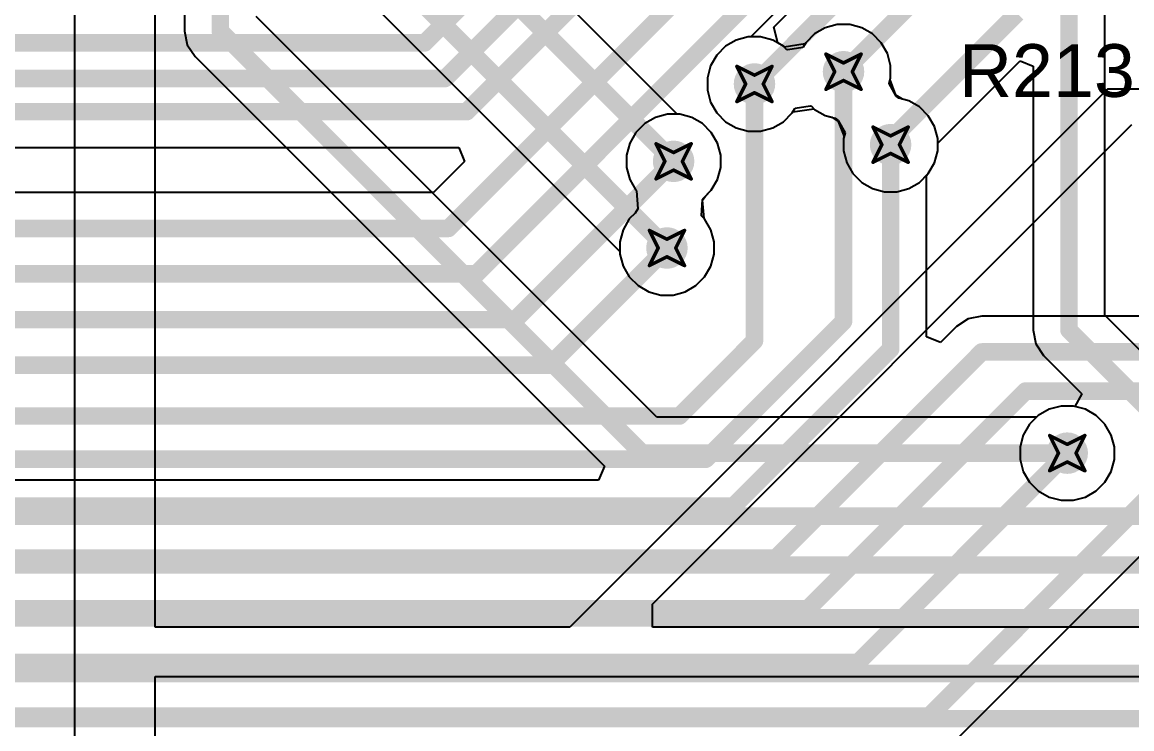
# Model space of a CAD drawing. Header units: inches. Extents: x -36 to 349, y -11 to 240.
# Drawn here: x 59.33 to 75.36, y 47.05 to 57.26 of the extents above; entities that cross this region are included whole.
import ezdxf

# ---------------------------------------------------------------- set-up
doc = ezdxf.new("R2010")
doc.units = ezdxf.units.IN
for name, color, linetype in [('Bottom Layer', 5, 'Continuous'), ('Drill Drawing', 1, 'Continuous'), ('Layer 1', 16, 'Continuous'), ('Layer 2', 76, 'Continuous'), ('Top Layer', 1, 'Continuous'), ('Top Overlay', 2, 'Continuous'), ('Via Holes', 16, 'Continuous')]:
    doc.layers.add(name, color=color, linetype=linetype)
doc.styles.add('Arial', font='', dxfattribs={"height": 0.2})
doc.styles.get('Arial').set_extended_font_data('Arial')

msp = doc.modelspace()

# ---------------------------------------------------------------- hatches: boundary and pattern name
at = {"layer": 'Bottom Layer'}
h = msp.add_hatch(color=5, dxfattribs=at)
edge = h.paths.add_edge_path()
edge.add_arc((71.197, 56.54), 0.3, 0, 360)
h = msp.add_hatch(color=5, dxfattribs=at)
edge = h.paths.add_edge_path()
edge.add_arc((69.91, 56.363), 0.3, 0, 360)
h = msp.add_hatch(color=5, dxfattribs=at)
edge = h.paths.add_edge_path()
edge.add_arc((71.878, 55.486), 0.3, 0, 360)
h = msp.add_hatch(color=5, dxfattribs=at)
edge = h.paths.add_edge_path()
edge.add_arc((68.741, 55.245), 0.3, 0, 360)
h = msp.add_hatch(color=5, dxfattribs=at)
edge = h.paths.add_edge_path()
edge.add_arc((68.645, 53.993), 0.3, 0, 360)
h = msp.add_hatch(color=5, dxfattribs=at)
edge = h.paths.add_edge_path()
edge.add_arc((74.431, 51.029), 0.3, 0, 360)
at = {"layer": 'Layer 1'}
h = msp.add_hatch(color=16, dxfattribs=at)
edge = h.paths.add_edge_path()
edge.add_arc((71.197, 56.54), 0.3, 0, 360)
h = msp.add_hatch(color=16, dxfattribs=at)
edge = h.paths.add_edge_path()
edge.add_arc((69.91, 56.363), 0.3, 0, 360)
h = msp.add_hatch(color=16, dxfattribs=at)
edge = h.paths.add_edge_path()
edge.add_arc((71.878, 55.486), 0.3, 0, 360)
h = msp.add_hatch(color=16, dxfattribs=at)
edge = h.paths.add_edge_path()
edge.add_arc((68.741, 55.245), 0.3, 0, 360)
h = msp.add_hatch(color=16, dxfattribs=at)
edge = h.paths.add_edge_path()
edge.add_arc((68.645, 53.993), 0.3, 0, 360)
h = msp.add_hatch(color=16, dxfattribs=at)
edge = h.paths.add_edge_path()
edge.add_arc((74.431, 51.029), 0.3, 0, 360)
at = {"layer": 'Layer 2'}
h = msp.add_hatch(color=76, dxfattribs=at)
edge = h.paths.add_edge_path()
edge.add_arc((71.197, 56.54), 0.3, 0, 360)
h = msp.add_hatch(color=76, dxfattribs=at)
edge = h.paths.add_edge_path()
edge.add_arc((69.91, 56.363), 0.3, 0, 360)
h = msp.add_hatch(color=76, dxfattribs=at)
edge = h.paths.add_edge_path()
edge.add_arc((71.878, 55.486), 0.3, 0, 360)
h = msp.add_hatch(color=76, dxfattribs=at)
edge = h.paths.add_edge_path()
edge.add_arc((68.741, 55.245), 0.3, 0, 360)
h = msp.add_hatch(color=76, dxfattribs=at)
edge = h.paths.add_edge_path()
edge.add_arc((68.645, 53.993), 0.3, 0, 360)
h = msp.add_hatch(color=76, dxfattribs=at)
edge = h.paths.add_edge_path()
edge.add_arc((74.431, 51.029), 0.3, 0, 360)
at = {"layer": 'Top Layer'}
h = msp.add_hatch(color=1, dxfattribs=at)
edge = h.paths.add_edge_path()
edge.add_arc((71.197, 56.54), 0.3, 0, 360)
h = msp.add_hatch(color=1, dxfattribs=at)
edge = h.paths.add_edge_path()
edge.add_arc((69.91, 56.363), 0.3, 0, 360)
h = msp.add_hatch(color=1, dxfattribs=at)
edge = h.paths.add_edge_path()
edge.add_arc((71.878, 55.486), 0.3, 0, 360)
h = msp.add_hatch(color=1, dxfattribs=at)
edge = h.paths.add_edge_path()
edge.add_arc((68.741, 55.245), 0.3, 0, 360)
h = msp.add_hatch(color=1, dxfattribs=at)
edge = h.paths.add_edge_path()
edge.add_arc((68.645, 53.993), 0.3, 0, 360)
h = msp.add_hatch(color=1, dxfattribs=at)
edge = h.paths.add_edge_path()
edge.add_arc((74.431, 51.029), 0.3, 0, 360)
at = {"layer": 'Via Holes'}
h = msp.add_hatch(color=7, dxfattribs=at)
edge = h.paths.add_edge_path()
edge.add_arc((71.197, 56.54), 0.15, 0, 360)
h = msp.add_hatch(color=7, dxfattribs=at)
edge = h.paths.add_edge_path()
edge.add_arc((69.91, 56.363), 0.15, 0, 360)
h = msp.add_hatch(color=7, dxfattribs=at)
edge = h.paths.add_edge_path()
edge.add_arc((71.878, 55.486), 0.15, 0, 360)
h = msp.add_hatch(color=7, dxfattribs=at)
edge = h.paths.add_edge_path()
edge.add_arc((68.741, 55.245), 0.15, 0, 360)
h = msp.add_hatch(color=7, dxfattribs=at)
edge = h.paths.add_edge_path()
edge.add_arc((68.645, 53.993), 0.15, 0, 360)
h = msp.add_hatch(color=7, dxfattribs=at)
edge = h.paths.add_edge_path()
edge.add_arc((74.431, 51.029), 0.15, 0, 360)

# ---------------------------------------------------------------- linework, layer by layer
at = {"layer": 'Bottom Layer'}
for p, q in [((74.974, 53.021), (74.974, 62.047)), ((61.671, 60.872), (61.671, 57.126)), ((68.793, 55.926), (65.72, 58.999)), ((64.251, 57.655), (67.964, 53.942)), ((70.287, 57.472), (69.858, 57.044)), ((68.501, 51.547), (62.707, 57.34)), ((61.671, 57.126), (61.71, 56.927)), ((69.647, 56.997), (69.492, 56.908)), ((69.82, 57.044), (69.647, 56.997)), ((69.858, 57.044), (69.82, 57.044)), ((61.71, 56.927), (61.823, 56.759)), ((69.365, 56.781), (69.275, 56.625)), ((69.492, 56.908), (69.365, 56.781)), ((61.823, 56.759), (67.741, 50.841)), ((69.275, 56.625), (69.229, 56.452)), ((72.559, 55.506), (73.751, 56.698)), ((73.751, 56.698), (73.938, 56.62)), ((73.938, 56.62), (73.938, 52.807)), ((69.229, 56.452), (69.229, 56.273)), ((69.229, 56.273), (69.275, 56.1)), ((69.275, 56.1), (69.365, 55.944)), ((70.455, 55.944), (70.492, 56.009)), ((70.492, 56.009), (70.499, 56.014)), ((70.499, 56.014), (70.715, 56.046)), ((70.715, 56.046), (70.735, 56.04)), ((70.735, 56.04), (70.779, 55.995)), ((70.779, 55.995), (70.934, 55.906)), ((68.831, 55.926), (68.793, 55.926)), ((69.004, 55.88), (68.831, 55.926)), ((69.16, 55.79), (69.004, 55.88)), ((69.365, 55.944), (69.492, 55.818)), ((69.492, 55.818), (69.647, 55.728)), ((70.173, 55.728), (70.328, 55.818)), ((70.328, 55.818), (70.455, 55.944)), ((70.934, 55.906), (71.078, 55.867)), ((71.078, 55.867), (71.119, 55.837)), ((71.119, 55.837), (71.219, 55.656)), ((69.286, 55.663), (69.16, 55.79)), ((69.376, 55.508), (69.286, 55.663)), ((69.647, 55.728), (69.82, 55.682)), ((69.82, 55.682), (69.999, 55.682)), ((69.999, 55.682), (70.173, 55.728)), ((71.219, 55.656), (71.197, 55.575)), ((69.422, 55.335), (69.376, 55.508)), ((71.197, 55.575), (71.197, 55.396)), ((72.559, 55.396), (72.559, 55.506)), ((71.197, 55.396), (71.243, 55.223)), ((72.513, 55.223), (72.559, 55.396)), ((69.422, 55.155), (69.422, 55.335)), ((71.243, 55.223), (71.333, 55.068)), ((72.423, 55.068), (72.513, 55.223)), ((69.376, 54.982), (69.422, 55.155)), ((71.333, 55.068), (71.46, 54.941)), ((72.296, 54.941), (72.423, 55.068)), ((69.286, 54.827), (69.376, 54.982)), ((71.46, 54.941), (71.615, 54.851)), ((72.141, 54.851), (72.296, 54.941)), ((69.145, 54.457), (69.159, 54.694)), ((69.159, 54.694), (69.169, 54.709)), ((69.169, 54.709), (69.286, 54.827)), ((71.615, 54.851), (71.788, 54.805)), ((71.788, 54.805), (71.968, 54.805)), ((71.968, 54.805), (72.141, 54.851)), ((69.19, 54.412), (69.145, 54.457)), ((69.28, 54.256), (69.19, 54.412)), ((69.326, 54.083), (69.28, 54.256)), ((69.326, 53.904), (69.326, 54.083)), ((67.964, 53.942), (67.964, 53.904)), ((67.964, 53.904), (68.011, 53.731)), ((69.28, 53.731), (69.326, 53.904)), ((68.011, 53.731), (68.1, 53.575)), ((68.1, 53.575), (68.227, 53.449)), ((69.064, 53.449), (69.19, 53.575)), ((69.19, 53.575), (69.28, 53.731)), ((68.227, 53.449), (68.383, 53.359)), ((68.908, 53.359), (69.064, 53.449)), ((68.383, 53.359), (68.556, 53.312)), ((68.556, 53.312), (68.735, 53.312)), ((68.735, 53.312), (68.908, 53.359)), ((76.286, 51.71), (74.974, 53.021)), ((73.938, 52.807), (73.978, 52.608)), ((73.978, 52.608), (74.09, 52.44)), ((74.09, 52.44), (74.644, 51.887)), ((74.644, 51.887), (74.539, 51.705)), ((74.168, 51.663), (74.013, 51.574)), ((74.341, 51.71), (74.168, 51.663)), ((74.521, 51.71), (74.341, 51.71)), ((74.539, 51.705), (74.521, 51.71)), ((73.986, 51.547), (68.501, 51.547)), ((74.013, 51.574), (73.986, 51.547)), ((67.741, 50.841), (67.657, 50.638)), ((67.657, 50.638), (40.328, 50.638))]:
    msp.add_line(p, q, dxfattribs=at)
for points in [[(62.189, 57.126, 0.254, 0.254, 0), (62.189, 72.963, 0.254, 0.254, 0)], [(74.456, 52.807, 0.254, 0.254, 0), (74.456, 62.262, 0.254, 0.254, 0)], [(65.202, 58.785, 0.254, 0.254, 0), (68.741, 55.245, 0.254, 0.254, 0)], [(69.91, 56.363, 0.254, 0.254, 0), (72.246, 58.699, 0.254, 0.254, 0)], [(71.197, 56.54, 0.254, 0.254, 0), (72.969, 58.312, 0.254, 0.254, 0)], [(64.617, 58.021, 0.254, 0.254, 0), (68.645, 53.993, 0.254, 0.254, 0)], [(71.878, 55.557, 0.254, 0.254, 0), (73.706, 57.385, 0.254, 0.254, 0)], [(62.189, 57.126, 0.254, 0.254, 0), (68.286, 51.029, 0.254, 0.254, 0)], [(71.878, 55.486, 0.254, 0.254, 0), (71.878, 55.557, 0.254, 0.254, 0)], [(74.456, 52.807, 0.254, 0.254, 0), (76.234, 51.029, 0.254, 0.254, 0)], [(68.286, 51.029, 0.254, 0.254, 0), (74.431, 51.029, 0.254, 0.254, 0)], [(40.113, 50.12, 0.254, 0.254, 0), (127.497, 50.12, 0.254, 0.254, 0)], [(39.724, 49.413, 0.254, 0.254, 0), (127.79, 49.413, 0.254, 0.254, 0)], [(39.501, 48.651, 0.254, 0.254, 0), (128.105, 48.651, 0.254, 0.254, 0)], [(33.49, 47.844, 0.254, 0.254, 0), (146.287, 47.844, 0.254, 0.254, 0)], [(33.348, 47.192, 0.254, 0.254, 0), (156.727, 47.192, 0.254, 0.254, 0)]]:
    msp.add_lwpolyline(points, format="xyseb", dxfattribs=at)
for points in [[(62.126, 57.126, 0.127, 0.127, 1), (62.253, 57.126, 0.127, 0.127, 1)], [(62.126, 57.126, 0.127, 0.127, 1), (62.253, 57.126, 0.127, 0.127, 1)], [(71.134, 56.54, 0.127, 0.127, 1), (71.261, 56.54, 0.127, 0.127, 1)], [(69.846, 56.363, 0.127, 0.127, 1), (69.973, 56.363, 0.127, 0.127, 1)], [(71.815, 55.557, 0.127, 0.127, 1), (71.942, 55.557, 0.127, 0.127, 1)], [(71.815, 55.557, 0.127, 0.127, 1), (71.942, 55.557, 0.127, 0.127, 1)], [(71.815, 55.486, 0.127, 0.127, 1), (71.942, 55.486, 0.127, 0.127, 1)], [(68.678, 55.245, 0.127, 0.127, 1), (68.805, 55.245, 0.127, 0.127, 1)], [(68.582, 53.993, 0.127, 0.127, 1), (68.709, 53.993, 0.127, 0.127, 1)], [(74.393, 52.807, 0.127, 0.127, 1), (74.52, 52.807, 0.127, 0.127, 1)], [(74.393, 52.807, 0.127, 0.127, 1), (74.52, 52.807, 0.127, 0.127, 1)], [(68.223, 51.029, 0.127, 0.127, 1), (68.35, 51.029, 0.127, 0.127, 1)], [(68.223, 51.029, 0.127, 0.127, 1), (68.35, 51.029, 0.127, 0.127, 1)], [(74.367, 51.029, 0.127, 0.127, 1), (74.494, 51.029, 0.127, 0.127, 1)]]:
    msp.add_lwpolyline(points, format="xyseb", close=True, dxfattribs=at)
at = {"layer": 'Drill Drawing'}
for points in [[(70.943, 56.794, 0.0508, 0.0508, 0), (71.197, 56.667, 0.0508, 0.0508, 0)], [(70.943, 56.794, 0.0508, 0.0508, 0), (71.07, 56.54, 0.0508, 0.0508, 0)], [(71.197, 56.667, 0.0508, 0.0508, 0), (71.451, 56.794, 0.0508, 0.0508, 0)], [(71.324, 56.54, 0.0508, 0.0508, 0), (71.451, 56.794, 0.0508, 0.0508, 0)], [(69.656, 56.617, 0.0508, 0.0508, 0), (69.91, 56.49, 0.0508, 0.0508, 0)], [(69.656, 56.617, 0.0508, 0.0508, 0), (69.783, 56.363, 0.0508, 0.0508, 0)], [(69.91, 56.49, 0.0508, 0.0508, 0), (70.164, 56.617, 0.0508, 0.0508, 0)], [(70.037, 56.363, 0.0508, 0.0508, 0), (70.164, 56.617, 0.0508, 0.0508, 0)], [(70.943, 56.286, 0.0508, 0.0508, 0), (71.07, 56.54, 0.0508, 0.0508, 0)], [(71.324, 56.54, 0.0508, 0.0508, 0), (71.451, 56.286, 0.0508, 0.0508, 0)], [(69.656, 56.109, 0.0508, 0.0508, 0), (69.783, 56.363, 0.0508, 0.0508, 0)], [(70.037, 56.363, 0.0508, 0.0508, 0), (70.164, 56.109, 0.0508, 0.0508, 0)], [(70.943, 56.286, 0.0508, 0.0508, 0), (71.197, 56.413, 0.0508, 0.0508, 0)], [(71.197, 56.413, 0.0508, 0.0508, 0), (71.451, 56.286, 0.0508, 0.0508, 0)], [(69.656, 56.109, 0.0508, 0.0508, 0), (69.91, 56.236, 0.0508, 0.0508, 0)], [(69.91, 56.236, 0.0508, 0.0508, 0), (70.164, 56.109, 0.0508, 0.0508, 0)], [(71.624, 55.74, 0.0508, 0.0508, 0), (71.878, 55.613, 0.0508, 0.0508, 0)], [(71.624, 55.74, 0.0508, 0.0508, 0), (71.751, 55.486, 0.0508, 0.0508, 0)], [(71.878, 55.613, 0.0508, 0.0508, 0), (72.132, 55.74, 0.0508, 0.0508, 0)], [(72.005, 55.486, 0.0508, 0.0508, 0), (72.132, 55.74, 0.0508, 0.0508, 0)], [(68.487, 55.499, 0.0508, 0.0508, 0), (68.741, 55.372, 0.0508, 0.0508, 0)], [(68.487, 55.499, 0.0508, 0.0508, 0), (68.614, 55.245, 0.0508, 0.0508, 0)], [(68.741, 55.372, 0.0508, 0.0508, 0), (68.995, 55.499, 0.0508, 0.0508, 0)], [(68.868, 55.245, 0.0508, 0.0508, 0), (68.995, 55.499, 0.0508, 0.0508, 0)], [(71.624, 55.232, 0.0508, 0.0508, 0), (71.751, 55.486, 0.0508, 0.0508, 0)], [(72.005, 55.486, 0.0508, 0.0508, 0), (72.132, 55.232, 0.0508, 0.0508, 0)], [(71.624, 55.232, 0.0508, 0.0508, 0), (71.878, 55.359, 0.0508, 0.0508, 0)], [(71.878, 55.359, 0.0508, 0.0508, 0), (72.132, 55.232, 0.0508, 0.0508, 0)], [(68.487, 54.991, 0.0508, 0.0508, 0), (68.614, 55.245, 0.0508, 0.0508, 0)], [(68.868, 55.245, 0.0508, 0.0508, 0), (68.995, 54.991, 0.0508, 0.0508, 0)], [(68.487, 54.991, 0.0508, 0.0508, 0), (68.741, 55.118, 0.0508, 0.0508, 0)], [(68.741, 55.118, 0.0508, 0.0508, 0), (68.995, 54.991, 0.0508, 0.0508, 0)], [(68.391, 54.247, 0.0508, 0.0508, 0), (68.645, 54.12, 0.0508, 0.0508, 0)], [(68.391, 54.247, 0.0508, 0.0508, 0), (68.518, 53.993, 0.0508, 0.0508, 0)], [(68.645, 54.12, 0.0508, 0.0508, 0), (68.899, 54.247, 0.0508, 0.0508, 0)], [(68.772, 53.993, 0.0508, 0.0508, 0), (68.899, 54.247, 0.0508, 0.0508, 0)], [(68.391, 53.739, 0.0508, 0.0508, 0), (68.518, 53.993, 0.0508, 0.0508, 0)], [(68.391, 53.739, 0.0508, 0.0508, 0), (68.645, 53.866, 0.0508, 0.0508, 0)], [(68.645, 53.866, 0.0508, 0.0508, 0), (68.899, 53.739, 0.0508, 0.0508, 0)], [(68.772, 53.993, 0.0508, 0.0508, 0), (68.899, 53.739, 0.0508, 0.0508, 0)], [(74.177, 51.283, 0.0508, 0.0508, 0), (74.431, 51.156, 0.0508, 0.0508, 0)], [(74.177, 51.283, 0.0508, 0.0508, 0), (74.304, 51.029, 0.0508, 0.0508, 0)], [(74.431, 51.156, 0.0508, 0.0508, 0), (74.685, 51.283, 0.0508, 0.0508, 0)], [(74.558, 51.029, 0.0508, 0.0508, 0), (74.685, 51.283, 0.0508, 0.0508, 0)], [(74.177, 50.775, 0.0508, 0.0508, 0), (74.304, 51.029, 0.0508, 0.0508, 0)], [(74.558, 51.029, 0.0508, 0.0508, 0), (74.685, 50.775, 0.0508, 0.0508, 0)], [(74.177, 50.775, 0.0508, 0.0508, 0), (74.431, 50.902, 0.0508, 0.0508, 0)], [(74.431, 50.902, 0.0508, 0.0508, 0), (74.685, 50.775, 0.0508, 0.0508, 0)]]:
    msp.add_lwpolyline(points, format="xyseb", dxfattribs=at)
for points in [[(70.93, 56.794, 0.0254, 0.0254, 1), (70.956, 56.794, 0.0254, 0.0254, 1)], [(70.93, 56.794, 0.0254, 0.0254, 1), (70.956, 56.794, 0.0254, 0.0254, 1)], [(71.438, 56.794, 0.0254, 0.0254, 1), (71.464, 56.794, 0.0254, 0.0254, 1)], [(71.438, 56.794, 0.0254, 0.0254, 1), (71.464, 56.794, 0.0254, 0.0254, 1)], [(69.643, 56.617, 0.0254, 0.0254, 1), (69.668, 56.617, 0.0254, 0.0254, 1)], [(69.643, 56.617, 0.0254, 0.0254, 1), (69.668, 56.617, 0.0254, 0.0254, 1)], [(70.151, 56.617, 0.0254, 0.0254, 1), (70.176, 56.617, 0.0254, 0.0254, 1)], [(70.151, 56.617, 0.0254, 0.0254, 1), (70.176, 56.617, 0.0254, 0.0254, 1)], [(71.184, 56.667, 0.0254, 0.0254, 1), (71.21, 56.667, 0.0254, 0.0254, 1)], [(71.184, 56.667, 0.0254, 0.0254, 1), (71.21, 56.667, 0.0254, 0.0254, 1)], [(69.897, 56.49, 0.0254, 0.0254, 1), (69.922, 56.49, 0.0254, 0.0254, 1)], [(69.897, 56.49, 0.0254, 0.0254, 1), (69.922, 56.49, 0.0254, 0.0254, 1)], [(71.057, 56.54, 0.0254, 0.0254, 1), (71.083, 56.54, 0.0254, 0.0254, 1)], [(71.057, 56.54, 0.0254, 0.0254, 1), (71.083, 56.54, 0.0254, 0.0254, 1)], [(71.311, 56.54, 0.0254, 0.0254, 1), (71.337, 56.54, 0.0254, 0.0254, 1)], [(71.311, 56.54, 0.0254, 0.0254, 1), (71.337, 56.54, 0.0254, 0.0254, 1)], [(69.77, 56.363, 0.0254, 0.0254, 1), (69.795, 56.363, 0.0254, 0.0254, 1)], [(69.77, 56.363, 0.0254, 0.0254, 1), (69.795, 56.363, 0.0254, 0.0254, 1)], [(70.024, 56.363, 0.0254, 0.0254, 1), (70.049, 56.363, 0.0254, 0.0254, 1)], [(70.024, 56.363, 0.0254, 0.0254, 1), (70.049, 56.363, 0.0254, 0.0254, 1)], [(70.93, 56.286, 0.0254, 0.0254, 1), (70.956, 56.286, 0.0254, 0.0254, 1)], [(70.93, 56.286, 0.0254, 0.0254, 1), (70.956, 56.286, 0.0254, 0.0254, 1)], [(71.184, 56.413, 0.0254, 0.0254, 1), (71.21, 56.413, 0.0254, 0.0254, 1)], [(71.184, 56.413, 0.0254, 0.0254, 1), (71.21, 56.413, 0.0254, 0.0254, 1)], [(71.438, 56.286, 0.0254, 0.0254, 1), (71.464, 56.286, 0.0254, 0.0254, 1)], [(71.438, 56.286, 0.0254, 0.0254, 1), (71.464, 56.286, 0.0254, 0.0254, 1)], [(69.897, 56.236, 0.0254, 0.0254, 1), (69.922, 56.236, 0.0254, 0.0254, 1)], [(69.897, 56.236, 0.0254, 0.0254, 1), (69.922, 56.236, 0.0254, 0.0254, 1)], [(69.643, 56.109, 0.0254, 0.0254, 1), (69.668, 56.109, 0.0254, 0.0254, 1)], [(69.643, 56.109, 0.0254, 0.0254, 1), (69.668, 56.109, 0.0254, 0.0254, 1)], [(70.151, 56.109, 0.0254, 0.0254, 1), (70.176, 56.109, 0.0254, 0.0254, 1)], [(70.151, 56.109, 0.0254, 0.0254, 1), (70.176, 56.109, 0.0254, 0.0254, 1)], [(71.611, 55.74, 0.0254, 0.0254, 1), (71.637, 55.74, 0.0254, 0.0254, 1)], [(71.611, 55.74, 0.0254, 0.0254, 1), (71.637, 55.74, 0.0254, 0.0254, 1)], [(72.119, 55.74, 0.0254, 0.0254, 1), (72.145, 55.74, 0.0254, 0.0254, 1)], [(72.119, 55.74, 0.0254, 0.0254, 1), (72.145, 55.74, 0.0254, 0.0254, 1)], [(68.475, 55.499, 0.0254, 0.0254, 1), (68.5, 55.499, 0.0254, 0.0254, 1)], [(68.475, 55.499, 0.0254, 0.0254, 1), (68.5, 55.499, 0.0254, 0.0254, 1)], [(68.983, 55.499, 0.0254, 0.0254, 1), (69.008, 55.499, 0.0254, 0.0254, 1)], [(68.983, 55.499, 0.0254, 0.0254, 1), (69.008, 55.499, 0.0254, 0.0254, 1)], [(71.738, 55.486, 0.0254, 0.0254, 1), (71.764, 55.486, 0.0254, 0.0254, 1)], [(71.738, 55.486, 0.0254, 0.0254, 1), (71.764, 55.486, 0.0254, 0.0254, 1)], [(71.865, 55.613, 0.0254, 0.0254, 1), (71.891, 55.613, 0.0254, 0.0254, 1)], [(71.865, 55.613, 0.0254, 0.0254, 1), (71.891, 55.613, 0.0254, 0.0254, 1)], [(71.992, 55.486, 0.0254, 0.0254, 1), (72.018, 55.486, 0.0254, 0.0254, 1)], [(71.992, 55.486, 0.0254, 0.0254, 1), (72.018, 55.486, 0.0254, 0.0254, 1)], [(68.729, 55.372, 0.0254, 0.0254, 1), (68.754, 55.372, 0.0254, 0.0254, 1)], [(68.729, 55.372, 0.0254, 0.0254, 1), (68.754, 55.372, 0.0254, 0.0254, 1)], [(71.865, 55.359, 0.0254, 0.0254, 1), (71.891, 55.359, 0.0254, 0.0254, 1)], [(71.865, 55.359, 0.0254, 0.0254, 1), (71.891, 55.359, 0.0254, 0.0254, 1)], [(68.602, 55.245, 0.0254, 0.0254, 1), (68.627, 55.245, 0.0254, 0.0254, 1)], [(68.602, 55.245, 0.0254, 0.0254, 1), (68.627, 55.245, 0.0254, 0.0254, 1)], [(68.856, 55.245, 0.0254, 0.0254, 1), (68.881, 55.245, 0.0254, 0.0254, 1)], [(68.856, 55.245, 0.0254, 0.0254, 1), (68.881, 55.245, 0.0254, 0.0254, 1)], [(71.611, 55.232, 0.0254, 0.0254, 1), (71.637, 55.232, 0.0254, 0.0254, 1)], [(71.611, 55.232, 0.0254, 0.0254, 1), (71.637, 55.232, 0.0254, 0.0254, 1)], [(72.119, 55.232, 0.0254, 0.0254, 1), (72.145, 55.232, 0.0254, 0.0254, 1)], [(72.119, 55.232, 0.0254, 0.0254, 1), (72.145, 55.232, 0.0254, 0.0254, 1)], [(68.475, 54.991, 0.0254, 0.0254, 1), (68.5, 54.991, 0.0254, 0.0254, 1)], [(68.475, 54.991, 0.0254, 0.0254, 1), (68.5, 54.991, 0.0254, 0.0254, 1)], [(68.729, 55.118, 0.0254, 0.0254, 1), (68.754, 55.118, 0.0254, 0.0254, 1)], [(68.729, 55.118, 0.0254, 0.0254, 1), (68.754, 55.118, 0.0254, 0.0254, 1)], [(68.983, 54.991, 0.0254, 0.0254, 1), (69.008, 54.991, 0.0254, 0.0254, 1)], [(68.983, 54.991, 0.0254, 0.0254, 1), (69.008, 54.991, 0.0254, 0.0254, 1)], [(68.379, 54.247, 0.0254, 0.0254, 1), (68.404, 54.247, 0.0254, 0.0254, 1)], [(68.379, 54.247, 0.0254, 0.0254, 1), (68.404, 54.247, 0.0254, 0.0254, 1)], [(68.887, 54.247, 0.0254, 0.0254, 1), (68.912, 54.247, 0.0254, 0.0254, 1)], [(68.887, 54.247, 0.0254, 0.0254, 1), (68.912, 54.247, 0.0254, 0.0254, 1)], [(68.633, 54.12, 0.0254, 0.0254, 1), (68.658, 54.12, 0.0254, 0.0254, 1)], [(68.633, 54.12, 0.0254, 0.0254, 1), (68.658, 54.12, 0.0254, 0.0254, 1)], [(68.506, 53.993, 0.0254, 0.0254, 1), (68.531, 53.993, 0.0254, 0.0254, 1)], [(68.506, 53.993, 0.0254, 0.0254, 1), (68.531, 53.993, 0.0254, 0.0254, 1)], [(68.633, 53.866, 0.0254, 0.0254, 1), (68.658, 53.866, 0.0254, 0.0254, 1)], [(68.633, 53.866, 0.0254, 0.0254, 1), (68.658, 53.866, 0.0254, 0.0254, 1)], [(68.76, 53.993, 0.0254, 0.0254, 1), (68.785, 53.993, 0.0254, 0.0254, 1)], [(68.76, 53.993, 0.0254, 0.0254, 1), (68.785, 53.993, 0.0254, 0.0254, 1)], [(68.379, 53.739, 0.0254, 0.0254, 1), (68.404, 53.739, 0.0254, 0.0254, 1)], [(68.379, 53.739, 0.0254, 0.0254, 1), (68.404, 53.739, 0.0254, 0.0254, 1)], [(68.887, 53.739, 0.0254, 0.0254, 1), (68.912, 53.739, 0.0254, 0.0254, 1)], [(68.887, 53.739, 0.0254, 0.0254, 1), (68.912, 53.739, 0.0254, 0.0254, 1)], [(74.164, 51.283, 0.0254, 0.0254, 1), (74.19, 51.283, 0.0254, 0.0254, 1)], [(74.164, 51.283, 0.0254, 0.0254, 1), (74.19, 51.283, 0.0254, 0.0254, 1)], [(74.418, 51.156, 0.0254, 0.0254, 1), (74.444, 51.156, 0.0254, 0.0254, 1)], [(74.418, 51.156, 0.0254, 0.0254, 1), (74.444, 51.156, 0.0254, 0.0254, 1)], [(74.672, 51.283, 0.0254, 0.0254, 1), (74.698, 51.283, 0.0254, 0.0254, 1)], [(74.672, 51.283, 0.0254, 0.0254, 1), (74.698, 51.283, 0.0254, 0.0254, 1)], [(74.291, 51.029, 0.0254, 0.0254, 1), (74.317, 51.029, 0.0254, 0.0254, 1)], [(74.291, 51.029, 0.0254, 0.0254, 1), (74.317, 51.029, 0.0254, 0.0254, 1)], [(74.545, 51.029, 0.0254, 0.0254, 1), (74.571, 51.029, 0.0254, 0.0254, 1)], [(74.545, 51.029, 0.0254, 0.0254, 1), (74.571, 51.029, 0.0254, 0.0254, 1)], [(74.418, 50.902, 0.0254, 0.0254, 1), (74.444, 50.902, 0.0254, 0.0254, 1)], [(74.418, 50.902, 0.0254, 0.0254, 1), (74.444, 50.902, 0.0254, 0.0254, 1)], [(74.164, 50.775, 0.0254, 0.0254, 1), (74.19, 50.775, 0.0254, 0.0254, 1)], [(74.164, 50.775, 0.0254, 0.0254, 1), (74.19, 50.775, 0.0254, 0.0254, 1)], [(74.672, 50.775, 0.0254, 0.0254, 1), (74.698, 50.775, 0.0254, 0.0254, 1)], [(74.672, 50.775, 0.0254, 0.0254, 1), (74.698, 50.775, 0.0254, 0.0254, 1)]]:
    msp.add_lwpolyline(points, format="xyseb", close=True, dxfattribs=at)
at = {"layer": 'Layer 1'}
for p, q in [((70.934, 57.175), (70.779, 57.085)), ((71.107, 57.221), (70.934, 57.175)), ((71.287, 57.221), (71.107, 57.221)), ((71.46, 57.175), (71.287, 57.221)), ((71.615, 57.085), (71.46, 57.175)), ((69.647, 56.997), (69.492, 56.908)), ((69.82, 57.044), (69.647, 56.997)), ((69.999, 57.044), (69.82, 57.044)), ((70.173, 56.997), (69.999, 57.044)), ((70.328, 56.908), (70.173, 56.997)), ((70.642, 56.941), (70.338, 56.897)), ((70.652, 56.958), (70.642, 56.941)), ((70.779, 57.085), (70.652, 56.958)), ((71.742, 56.958), (71.615, 57.085)), ((71.832, 56.803), (71.742, 56.958)), ((69.365, 56.781), (69.275, 56.625)), ((69.492, 56.908), (69.365, 56.781)), ((70.338, 56.897), (70.328, 56.908)), ((71.878, 56.63), (71.832, 56.803)), ((69.275, 56.625), (69.229, 56.452)), ((71.878, 56.451), (71.878, 56.63)), ((69.229, 56.452), (69.229, 56.273)), ((71.87, 56.421), (71.878, 56.451)), ((71.954, 56.203), (71.87, 56.421)), ((69.229, 56.273), (69.275, 56.1)), ((72.049, 56.145), (71.954, 56.203)), ((72.141, 56.12), (72.049, 56.145)), ((69.275, 56.1), (69.365, 55.944)), ((70.465, 55.962), (70.769, 56.006)), ((70.769, 56.006), (70.779, 55.995)), ((70.779, 55.995), (70.934, 55.906)), ((72.296, 56.031), (72.141, 56.12)), ((72.423, 55.904), (72.296, 56.031)), ((68.479, 55.88), (68.323, 55.79)), ((68.652, 55.926), (68.479, 55.88)), ((68.831, 55.926), (68.652, 55.926)), ((69.004, 55.88), (68.831, 55.926)), ((69.16, 55.79), (69.004, 55.88)), ((69.365, 55.944), (69.492, 55.818)), ((69.492, 55.818), (69.647, 55.728)), ((70.173, 55.728), (70.328, 55.818)), ((70.328, 55.818), (70.455, 55.944)), ((70.455, 55.944), (70.465, 55.962)), ((70.934, 55.906), (71.027, 55.881)), ((71.027, 55.881), (71.121, 55.823)), ((71.121, 55.823), (71.205, 55.605)), ((72.513, 55.749), (72.423, 55.904)), ((68.196, 55.663), (68.107, 55.508)), ((68.323, 55.79), (68.196, 55.663)), ((69.286, 55.663), (69.16, 55.79)), ((69.376, 55.508), (69.286, 55.663)), ((69.647, 55.728), (69.82, 55.682)), ((69.82, 55.682), (69.999, 55.682)), ((69.999, 55.682), (70.173, 55.728)), ((72.559, 55.575), (72.513, 55.749)), ((68.107, 55.508), (68.06, 55.335)), ((69.422, 55.335), (69.376, 55.508)), ((71.205, 55.605), (71.197, 55.575)), ((71.197, 55.575), (71.197, 55.396)), ((72.559, 55.396), (72.559, 55.575)), ((71.197, 55.396), (71.243, 55.223)), ((72.513, 55.223), (72.559, 55.396)), ((68.06, 55.335), (68.06, 55.155)), ((69.422, 55.155), (69.422, 55.335)), ((71.243, 55.223), (71.333, 55.068)), ((72.423, 55.068), (72.513, 55.223)), ((68.06, 55.155), (68.107, 54.982)), ((69.376, 54.982), (69.422, 55.155)), ((71.333, 55.068), (71.46, 54.941)), ((72.296, 54.941), (72.423, 55.068)), ((68.107, 54.982), (68.196, 54.827)), ((69.286, 54.827), (69.376, 54.982)), ((71.46, 54.941), (71.615, 54.851)), ((72.141, 54.851), (72.296, 54.941)), ((68.196, 54.827), (68.205, 54.819)), ((68.205, 54.819), (68.226, 54.557)), ((69.161, 54.682), (69.202, 54.743)), ((69.202, 54.743), (69.286, 54.827)), ((71.615, 54.851), (71.788, 54.805)), ((71.788, 54.805), (71.968, 54.805)), ((71.968, 54.805), (72.141, 54.851)), ((68.226, 54.557), (68.184, 54.496)), ((69.182, 54.42), (69.161, 54.682)), ((68.1, 54.412), (68.011, 54.256)), ((68.184, 54.496), (68.1, 54.412)), ((69.19, 54.412), (69.182, 54.42)), ((69.28, 54.256), (69.19, 54.412)), ((68.011, 54.256), (67.964, 54.083)), ((69.326, 54.083), (69.28, 54.256)), ((67.964, 54.083), (67.964, 53.904)), ((69.326, 53.904), (69.326, 54.083)), ((67.964, 53.904), (68.011, 53.731)), ((69.28, 53.731), (69.326, 53.904)), ((68.011, 53.731), (68.1, 53.575)), ((68.1, 53.575), (68.227, 53.449)), ((69.064, 53.449), (69.19, 53.575)), ((69.19, 53.575), (69.28, 53.731)), ((68.227, 53.449), (68.383, 53.359)), ((68.908, 53.359), (69.064, 53.449)), ((68.383, 53.359), (68.556, 53.312)), ((68.556, 53.312), (68.735, 53.312)), ((68.735, 53.312), (68.908, 53.359)), ((74.168, 51.663), (74.013, 51.574)), ((74.341, 51.71), (74.168, 51.663)), ((74.521, 51.71), (74.341, 51.71)), ((74.694, 51.663), (74.521, 51.71)), ((74.849, 51.574), (74.694, 51.663)), ((74.013, 51.574), (73.886, 51.447)), ((74.976, 51.447), (74.849, 51.574)), ((73.886, 51.447), (73.796, 51.291)), ((75.066, 51.291), (74.976, 51.447)), ((73.796, 51.291), (73.75, 51.118)), ((75.112, 51.118), (75.066, 51.291)), ((73.75, 51.118), (73.75, 50.939)), ((75.112, 50.939), (75.112, 51.118)), ((73.75, 50.939), (73.796, 50.766)), ((75.066, 50.766), (75.112, 50.939)), ((73.796, 50.766), (73.886, 50.61)), ((74.976, 50.61), (75.066, 50.766)), ((73.886, 50.61), (74.013, 50.484)), ((74.849, 50.484), (74.976, 50.61)), ((74.013, 50.484), (74.168, 50.394)), ((74.168, 50.394), (74.341, 50.348)), ((74.521, 50.348), (74.694, 50.394)), ((74.694, 50.394), (74.849, 50.484)), ((74.341, 50.348), (74.521, 50.348))]:
    msp.add_line(p, q, dxfattribs=at)
at = {"layer": 'Layer 2'}
for p, q in [((60.08, 70.815), (60.08, 45.353)), ((61.248, 48.514), (61.248, 60.82)), ((70.934, 57.175), (70.779, 57.085)), ((71.107, 57.221), (70.934, 57.175)), ((71.287, 57.221), (71.107, 57.221)), ((71.46, 57.175), (71.287, 57.221)), ((71.615, 57.085), (71.46, 57.175)), ((69.647, 56.997), (69.492, 56.908)), ((69.82, 57.044), (69.647, 56.997)), ((69.999, 57.044), (69.82, 57.044)), ((70.173, 56.997), (69.999, 57.044)), ((70.328, 56.908), (70.173, 56.997)), ((70.642, 56.941), (70.338, 56.897)), ((70.652, 56.958), (70.642, 56.941)), ((70.779, 57.085), (70.652, 56.958)), ((71.742, 56.958), (71.615, 57.085)), ((71.832, 56.803), (71.742, 56.958)), ((69.365, 56.781), (69.275, 56.625)), ((69.492, 56.908), (69.365, 56.781)), ((70.338, 56.897), (70.328, 56.908)), ((71.878, 56.63), (71.832, 56.803)), ((69.275, 56.625), (69.229, 56.452)), ((71.878, 56.451), (71.878, 56.63)), ((69.229, 56.452), (69.229, 56.273)), ((71.87, 56.421), (71.878, 56.451)), ((71.954, 56.203), (71.87, 56.421)), ((75.015, 56.286), (67.243, 48.514)), ((69.229, 56.273), (69.275, 56.1)), ((72.049, 56.145), (71.954, 56.203)), ((72.141, 56.12), (72.049, 56.145)), ((81.492, 56.286), (75.015, 56.286)), ((69.275, 56.1), (69.365, 55.944)), ((70.465, 55.962), (70.769, 56.006)), ((70.769, 56.006), (70.779, 55.995)), ((70.779, 55.995), (70.934, 55.906)), ((72.296, 56.031), (72.141, 56.12)), ((72.423, 55.904), (72.296, 56.031)), ((68.479, 55.88), (68.323, 55.79)), ((68.652, 55.926), (68.479, 55.88)), ((68.831, 55.926), (68.652, 55.926)), ((69.004, 55.88), (68.831, 55.926)), ((69.16, 55.79), (69.004, 55.88)), ((69.365, 55.944), (69.492, 55.818)), ((69.492, 55.818), (69.647, 55.728)), ((70.173, 55.728), (70.328, 55.818)), ((70.328, 55.818), (70.455, 55.944)), ((70.455, 55.944), (70.465, 55.962)), ((70.934, 55.906), (71.027, 55.881)), ((71.027, 55.881), (71.121, 55.823)), ((71.121, 55.823), (71.205, 55.605)), ((72.513, 55.749), (72.423, 55.904)), ((68.196, 55.663), (68.107, 55.508)), ((68.323, 55.79), (68.196, 55.663)), ((68.437, 48.849), (75.366, 55.778)), ((69.286, 55.663), (69.16, 55.79)), ((69.376, 55.508), (69.286, 55.663)), ((69.647, 55.728), (69.82, 55.682)), ((69.82, 55.682), (69.999, 55.682)), ((69.999, 55.682), (70.173, 55.728)), ((72.559, 55.575), (72.513, 55.749)), ((68.107, 55.508), (68.06, 55.335)), ((69.422, 55.335), (69.376, 55.508)), ((71.205, 55.605), (71.197, 55.575)), ((71.197, 55.575), (71.197, 55.396)), ((72.559, 55.396), (72.559, 55.575)), ((71.197, 55.396), (71.243, 55.223)), ((72.513, 55.223), (72.559, 55.396)), ((68.06, 55.335), (68.06, 55.155)), ((69.422, 55.155), (69.422, 55.335)), ((71.243, 55.223), (71.333, 55.068)), ((72.423, 55.068), (72.513, 55.223)), ((68.06, 55.155), (68.107, 54.982)), ((69.376, 54.982), (69.422, 55.155)), ((71.333, 55.068), (71.46, 54.941)), ((72.296, 54.941), (72.423, 55.068)), ((68.107, 54.982), (68.196, 54.827)), ((69.286, 54.827), (69.376, 54.982)), ((71.46, 54.941), (71.615, 54.851)), ((72.141, 54.851), (72.296, 54.941)), ((68.196, 54.827), (68.205, 54.819)), ((68.205, 54.819), (68.226, 54.557)), ((69.161, 54.682), (69.202, 54.743)), ((69.202, 54.743), (69.286, 54.827)), ((71.615, 54.851), (71.788, 54.805)), ((71.788, 54.805), (71.968, 54.805)), ((71.968, 54.805), (72.141, 54.851)), ((68.226, 54.557), (68.184, 54.496)), ((69.182, 54.42), (69.161, 54.682)), ((68.1, 54.412), (68.011, 54.256)), ((68.184, 54.496), (68.1, 54.412)), ((69.19, 54.412), (69.182, 54.42)), ((69.28, 54.256), (69.19, 54.412)), ((68.011, 54.256), (67.964, 54.083)), ((69.326, 54.083), (69.28, 54.256)), ((67.964, 54.083), (67.964, 53.904)), ((69.326, 53.904), (69.326, 54.083)), ((67.964, 53.904), (68.011, 53.731)), ((69.28, 53.731), (69.326, 53.904)), ((68.011, 53.731), (68.1, 53.575)), ((68.1, 53.575), (68.227, 53.449)), ((69.064, 53.449), (69.19, 53.575)), ((69.19, 53.575), (69.28, 53.731)), ((68.227, 53.449), (68.383, 53.359)), ((68.908, 53.359), (69.064, 53.449)), ((68.383, 53.359), (68.556, 53.312)), ((68.556, 53.312), (68.735, 53.312)), ((68.735, 53.312), (68.908, 53.359)), ((74.168, 51.663), (74.013, 51.574)), ((74.341, 51.71), (74.168, 51.663)), ((74.521, 51.71), (74.341, 51.71)), ((74.694, 51.663), (74.521, 51.71)), ((74.849, 51.574), (74.694, 51.663)), ((74.013, 51.574), (73.886, 51.447)), ((74.976, 51.447), (74.849, 51.574)), ((73.886, 51.447), (73.796, 51.291)), ((75.066, 51.291), (74.976, 51.447)), ((73.796, 51.291), (73.75, 51.118)), ((75.112, 51.118), (75.066, 51.291)), ((73.75, 51.118), (73.75, 50.939)), ((75.112, 50.939), (75.112, 51.118)), ((73.75, 50.939), (73.796, 50.766)), ((75.066, 50.766), (75.112, 50.939)), ((73.796, 50.766), (73.886, 50.61)), ((74.976, 50.61), (75.066, 50.766)), ((73.886, 50.61), (74.013, 50.484)), ((74.849, 50.484), (74.976, 50.61)), ((74.013, 50.484), (74.168, 50.394)), ((74.168, 50.394), (74.341, 50.348)), ((74.521, 50.348), (74.694, 50.394)), ((74.694, 50.394), (74.849, 50.484)), ((74.341, 50.348), (74.521, 50.348)), ((68.437, 48.514), (68.437, 48.849)), ((67.243, 48.514), (61.248, 48.514)), ((100.364, 48.514), (68.437, 48.514)), ((61.248, 45.381), (61.248, 47.803)), ((61.248, 47.803), (99.577, 47.803))]:
    msp.add_line(p, q, dxfattribs=at)
at = {"layer": 'Top Layer'}
for p, q in [((70.189, 57.184), (70.617, 57.613)), ((70.246, 56.955), (70.189, 57.184)), ((70.934, 57.175), (70.779, 57.085)), ((71.107, 57.221), (70.934, 57.175)), ((71.287, 57.221), (71.107, 57.221)), ((71.46, 57.175), (71.287, 57.221)), ((71.615, 57.085), (71.46, 57.175)), ((70.328, 56.908), (70.246, 56.955)), ((70.652, 56.958), (70.615, 56.894)), ((70.779, 57.085), (70.652, 56.958)), ((71.742, 56.958), (71.615, 57.085)), ((71.832, 56.803), (71.742, 56.958)), ((70.372, 56.863), (70.328, 56.908)), ((70.392, 56.857), (70.372, 56.863)), ((70.608, 56.889), (70.392, 56.857)), ((70.615, 56.894), (70.608, 56.889)), ((71.878, 56.63), (71.832, 56.803)), ((71.878, 56.451), (71.878, 56.63)), ((71.856, 56.37), (71.878, 56.451)), ((71.956, 56.189), (71.856, 56.37)), ((71.998, 56.159), (71.956, 56.189)), ((72.141, 56.12), (71.998, 56.159)), ((72.296, 56.031), (72.141, 56.12)), ((72.423, 55.904), (72.296, 56.031)), ((72.513, 55.749), (72.423, 55.904)), ((72.559, 55.575), (72.513, 55.749)), ((72.559, 55.396), (72.559, 55.575)), ((41.436, 55.445), (65.636, 55.445)), ((65.636, 55.445), (65.72, 55.242)), ((72.513, 55.223), (72.559, 55.396)), ((65.72, 55.242), (65.272, 54.794)), ((72.423, 55.068), (72.513, 55.223)), ((72.396, 55.041), (72.423, 55.068)), ((72.396, 52.711), (72.396, 55.041)), ((65.272, 54.794), (41.436, 54.794)), ((72.997, 52.97), (72.829, 52.857)), ((73.196, 53.009), (72.997, 52.97)), ((76.266, 53.009), (73.196, 53.009)), ((72.829, 52.857), (72.599, 52.627)), ((72.599, 52.627), (72.396, 52.711)), ((72.8, 46.861), (76.286, 50.348))]:
    msp.add_line(p, q, dxfattribs=at)
for points in [[(65.142, 56.956, 0.254, 0.254, 0), (70.557, 62.372, 0.254, 0.254, 0)], [(65.44, 56.442, 0.254, 0.254, 0), (70.744, 61.746, 0.254, 0.254, 0)], [(65.751, 55.963, 0.254, 0.254, 0), (70.923, 61.135, 0.254, 0.254, 0)], [(65.487, 54.276, 0.254, 0.254, 0), (70.672, 59.461, 0.254, 0.254, 0)], [(65.892, 53.62, 0.254, 0.254, 0), (70.565, 58.294, 0.254, 0.254, 0)], [(47.009, 56.956, 0.254, 0.254, 0), (65.142, 56.956, 0.254, 0.254, 0)], [(71.197, 52.932, 0.254, 0.254, 0), (71.197, 56.54, 0.254, 0.254, 0)], [(46.266, 56.442, 0.254, 0.254, 0), (65.44, 56.442, 0.254, 0.254, 0)], [(69.91, 52.65, 0.254, 0.254, 0), (69.91, 56.363, 0.254, 0.254, 0)], [(40.658, 55.963, 0.254, 0.254, 0), (65.751, 55.963, 0.254, 0.254, 0)], [(71.878, 52.532, 0.254, 0.254, 0), (71.878, 55.486, 0.254, 0.254, 0)], [(66.454, 52.958, 0.254, 0.254, 0), (68.741, 55.245, 0.254, 0.254, 0)], [(39.515, 54.276, 0.254, 0.254, 0), (65.487, 54.276, 0.254, 0.254, 0)], [(66.953, 52.301, 0.254, 0.254, 0), (68.645, 53.993, 0.254, 0.254, 0)], [(39.706, 53.62, 0.254, 0.254, 0), (65.892, 53.62, 0.254, 0.254, 0)], [(39.869, 52.958, 0.254, 0.254, 0), (66.454, 52.958, 0.254, 0.254, 0)], [(69.206, 50.941, 0.254, 0.254, 0), (71.197, 52.932, 0.254, 0.254, 0)], [(68.826, 51.566, 0.254, 0.254, 0), (69.91, 52.65, 0.254, 0.254, 0)], [(69.61, 50.265, 0.254, 0.254, 0), (71.878, 52.532, 0.254, 0.254, 0)], [(70.218, 49.513, 0.254, 0.254, 0), (73.196, 52.491, 0.254, 0.254, 0)], [(73.196, 52.491, 0.254, 0.254, 0), (77.786, 52.491, 0.254, 0.254, 0)], [(40.156, 52.301, 0.254, 0.254, 0), (66.953, 52.301, 0.254, 0.254, 0)], [(70.68, 48.778, 0.254, 0.254, 0), (73.829, 51.926, 0.254, 0.254, 0)], [(73.829, 51.926, 0.254, 0.254, 0), (77.483, 51.926, 0.254, 0.254, 0)], [(40.856, 51.566, 0.254, 0.254, 0), (68.826, 51.566, 0.254, 0.254, 0)], [(41.247, 50.941, 0.254, 0.254, 0), (69.206, 50.941, 0.254, 0.254, 0)], [(71.406, 48.004, 0.254, 0.254, 0), (74.431, 51.029, 0.254, 0.254, 0)], [(72.433, 47.227, 0.254, 0.254, 0), (76.234, 51.029, 0.254, 0.254, 0)], [(42.031, 50.265, 0.254, 0.254, 0), (69.61, 50.265, 0.254, 0.254, 0)], [(42.357, 49.513, 0.254, 0.254, 0), (70.218, 49.513, 0.254, 0.254, 0)], [(42.814, 48.778, 0.254, 0.254, 0), (70.68, 48.778, 0.254, 0.254, 0)], [(43.211, 48.004, 0.254, 0.254, 0), (71.406, 48.004, 0.254, 0.254, 0)], [(43.583, 47.227, 0.254, 0.254, 0), (72.433, 47.227, 0.254, 0.254, 0)]]:
    msp.add_lwpolyline(points, format="xyseb", dxfattribs=at)
for points in [[(65.078, 56.956, 0.127, 0.127, 1), (65.205, 56.956, 0.127, 0.127, 1)], [(65.078, 56.956, 0.127, 0.127, 1), (65.205, 56.956, 0.127, 0.127, 1)], [(71.134, 56.54, 0.127, 0.127, 1), (71.261, 56.54, 0.127, 0.127, 1)], [(65.376, 56.442, 0.127, 0.127, 1), (65.503, 56.442, 0.127, 0.127, 1)], [(65.376, 56.442, 0.127, 0.127, 1), (65.503, 56.442, 0.127, 0.127, 1)], [(69.846, 56.363, 0.127, 0.127, 1), (69.973, 56.363, 0.127, 0.127, 1)], [(65.688, 55.963, 0.127, 0.127, 1), (65.815, 55.963, 0.127, 0.127, 1)], [(65.688, 55.963, 0.127, 0.127, 1), (65.815, 55.963, 0.127, 0.127, 1)], [(71.815, 55.486, 0.127, 0.127, 1), (71.942, 55.486, 0.127, 0.127, 1)], [(68.678, 55.245, 0.127, 0.127, 1), (68.805, 55.245, 0.127, 0.127, 1)], [(65.423, 54.276, 0.127, 0.127, 1), (65.55, 54.276, 0.127, 0.127, 1)], [(65.423, 54.276, 0.127, 0.127, 1), (65.55, 54.276, 0.127, 0.127, 1)], [(68.582, 53.993, 0.127, 0.127, 1), (68.709, 53.993, 0.127, 0.127, 1)], [(65.829, 53.62, 0.127, 0.127, 1), (65.956, 53.62, 0.127, 0.127, 1)], [(65.829, 53.62, 0.127, 0.127, 1), (65.956, 53.62, 0.127, 0.127, 1)], [(66.391, 52.958, 0.127, 0.127, 1), (66.518, 52.958, 0.127, 0.127, 1)], [(66.391, 52.958, 0.127, 0.127, 1), (66.518, 52.958, 0.127, 0.127, 1)], [(71.134, 52.932, 0.127, 0.127, 1), (71.261, 52.932, 0.127, 0.127, 1)], [(71.134, 52.932, 0.127, 0.127, 1), (71.261, 52.932, 0.127, 0.127, 1)], [(69.846, 52.65, 0.127, 0.127, 1), (69.973, 52.65, 0.127, 0.127, 1)], [(69.846, 52.65, 0.127, 0.127, 1), (69.973, 52.65, 0.127, 0.127, 1)], [(71.815, 52.532, 0.127, 0.127, 1), (71.942, 52.532, 0.127, 0.127, 1)], [(71.815, 52.532, 0.127, 0.127, 1), (71.942, 52.532, 0.127, 0.127, 1)], [(73.132, 52.491, 0.127, 0.127, 1), (73.259, 52.491, 0.127, 0.127, 1)], [(73.132, 52.491, 0.127, 0.127, 1), (73.259, 52.491, 0.127, 0.127, 1)], [(66.889, 52.301, 0.127, 0.127, 1), (67.016, 52.301, 0.127, 0.127, 1)], [(66.889, 52.301, 0.127, 0.127, 1), (67.016, 52.301, 0.127, 0.127, 1)], [(73.765, 51.926, 0.127, 0.127, 1), (73.892, 51.926, 0.127, 0.127, 1)], [(73.765, 51.926, 0.127, 0.127, 1), (73.892, 51.926, 0.127, 0.127, 1)], [(68.762, 51.566, 0.127, 0.127, 1), (68.889, 51.566, 0.127, 0.127, 1)], [(68.762, 51.566, 0.127, 0.127, 1), (68.889, 51.566, 0.127, 0.127, 1)], [(69.142, 50.941, 0.127, 0.127, 1), (69.269, 50.941, 0.127, 0.127, 1)], [(69.142, 50.941, 0.127, 0.127, 1), (69.269, 50.941, 0.127, 0.127, 1)], [(74.367, 51.029, 0.127, 0.127, 1), (74.494, 51.029, 0.127, 0.127, 1)], [(69.547, 50.265, 0.127, 0.127, 1), (69.674, 50.265, 0.127, 0.127, 1)], [(69.547, 50.265, 0.127, 0.127, 1), (69.674, 50.265, 0.127, 0.127, 1)], [(70.154, 49.513, 0.127, 0.127, 1), (70.281, 49.513, 0.127, 0.127, 1)], [(70.154, 49.513, 0.127, 0.127, 1), (70.281, 49.513, 0.127, 0.127, 1)], [(70.617, 48.778, 0.127, 0.127, 1), (70.744, 48.778, 0.127, 0.127, 1)], [(70.617, 48.778, 0.127, 0.127, 1), (70.744, 48.778, 0.127, 0.127, 1)], [(71.343, 48.004, 0.127, 0.127, 1), (71.47, 48.004, 0.127, 0.127, 1)], [(71.343, 48.004, 0.127, 0.127, 1), (71.47, 48.004, 0.127, 0.127, 1)], [(72.37, 47.227, 0.127, 0.127, 1), (72.497, 47.227, 0.127, 0.127, 1)], [(72.37, 47.227, 0.127, 0.127, 1), (72.497, 47.227, 0.127, 0.127, 1)]]:
    msp.add_lwpolyline(points, format="xyseb", close=True, dxfattribs=at)

# ---------------------------------------------------------------- texts
at = {"layer": 'Top Overlay', "style": 'Arial'}
msp.add_text('R213', height=0.762, dxfattribs=at).set_placement((72.864, 56.176))

doc.saveas('drawing.dxf')
